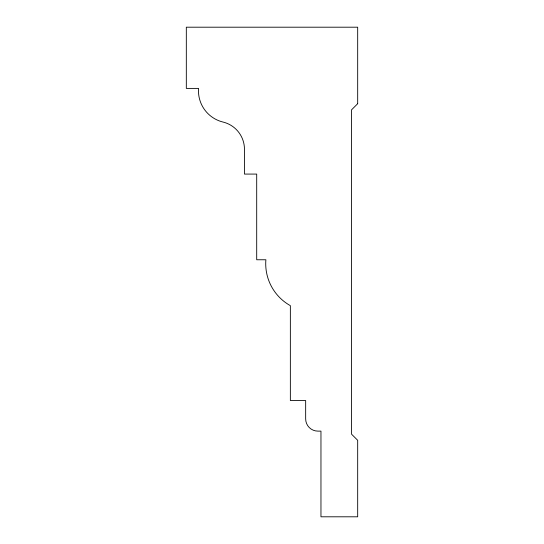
<?xml version="1.0" encoding="UTF-8"?>
<svg xmlns="http://www.w3.org/2000/svg" width="544" height="544" viewBox="0 0 544 544"><rect width="100%" height="100%" fill="white"/><g stroke="black" fill="none" stroke-linecap="round" stroke-linejoin="round"><path stroke-width="0.82" d="M357.68 103.7L351.56 109.82L351.56 434.18L357.68 440.3L357.68 516.8L320.96 516.8L320.96 431.12L317.9 431.12A12.24 12.24 0 0 1 305.66 418.88L305.66 400.52L290.36 400.52L290.36 305.66A48.028 48.028 0 0 1 265.88 259.76L256.7 259.76L256.7 174.08L244.46 174.08L244.46 148.974A28.009 28.009 0 0 0 223.04 122.06A32.13 32.13 0 0 1 198.56 88.4L186.32 88.4L186.32 27.2L357.68 27.2L357.68 103.7"/></g></svg>
